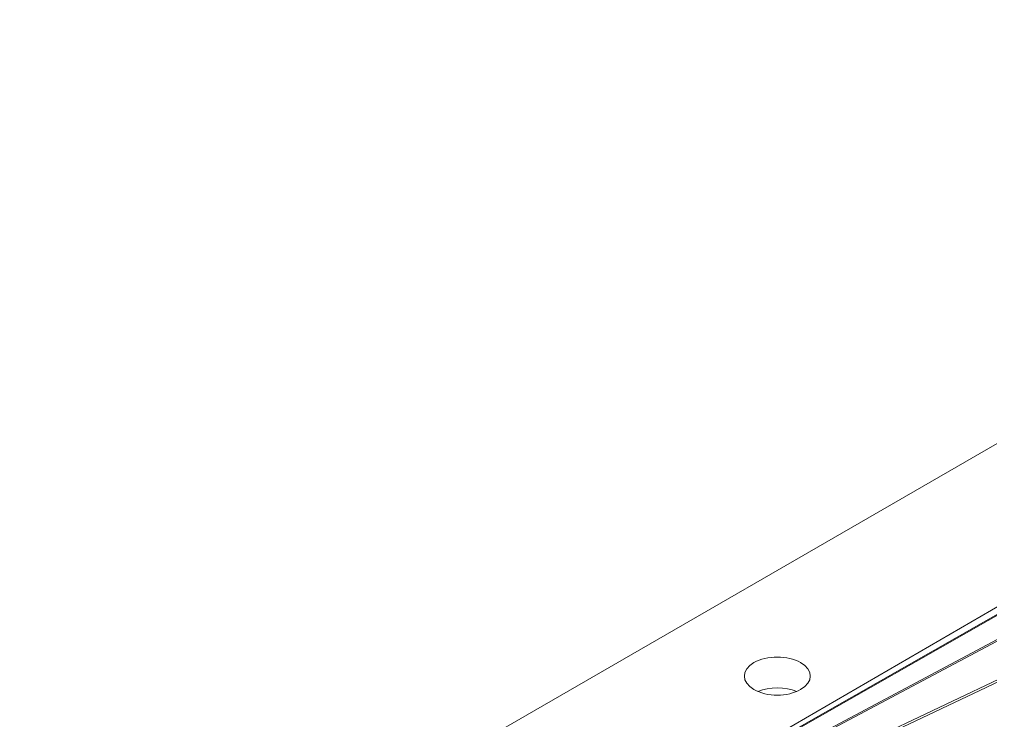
# Model space of a CAD drawing. Header units: inches. Extents: x -350577 to -266477, y -437959 to -377535.
# Drawn here: x -277316.1 to -277110, y -406811.3 to -406662.5 of the extents above; entities that cross this region are included whole.
import ezdxf

# ---------------------------------------------------------------- set-up
doc = ezdxf.new("R2010")
doc.units = ezdxf.units.IN
doc.header["$MEASUREMENT"] = 0
doc.layers.add('ORGINAL (itatec)', color=3, linetype='Continuous', lineweight=9)

msp = doc.modelspace()

# ---------------------------------------------------------------- linework, layer by layer
at = {"layer": 'ORGINAL (itatec)', "extrusion": (-5.55112e-17, 0.816497, 0.57735)}
for p, q in [((-277316.11, -406872.24), (-276952.81, -406662.49)), ((-276959.41, -406700.5), (-277248.01, -406868.01)), ((-276959.43, -406704.08), (-277248.16, -406868.31)), ((-277248.01, -406868.01), (-276959.43, -406703.87)), ((-276959.18, -406714.86), (-277248.28, -406868.7)), ((-277248.16, -406868.31), (-276959.2, -406714.55)), ((-276955.93, -406730.93), (-277248.38, -406869.21)), ((-277248.28, -406868.7), (-276956.06, -406730.53))]:
    msp.add_line(p, q, dxfattribs=at)
at = {"layer": 'ORGINAL (itatec)', "extrusion": (4.93038e-32, -4.44089e-16, -1)}
msp.add_ellipse((-277155.25, -406801.82), major_axis=(-7, 0), ratio=0.57735, start_param=-3.926991, end_param=2.356194, dxfattribs=at)
at = {"layer": 'ORGINAL (itatec)'}
msp.add_ellipse((-277155.25, -406808.35), major_axis=(-7, 0), ratio=0.57735, start_param=-2.200636, end_param=-0.940957, dxfattribs=at)

doc.saveas('drawing.dxf')
